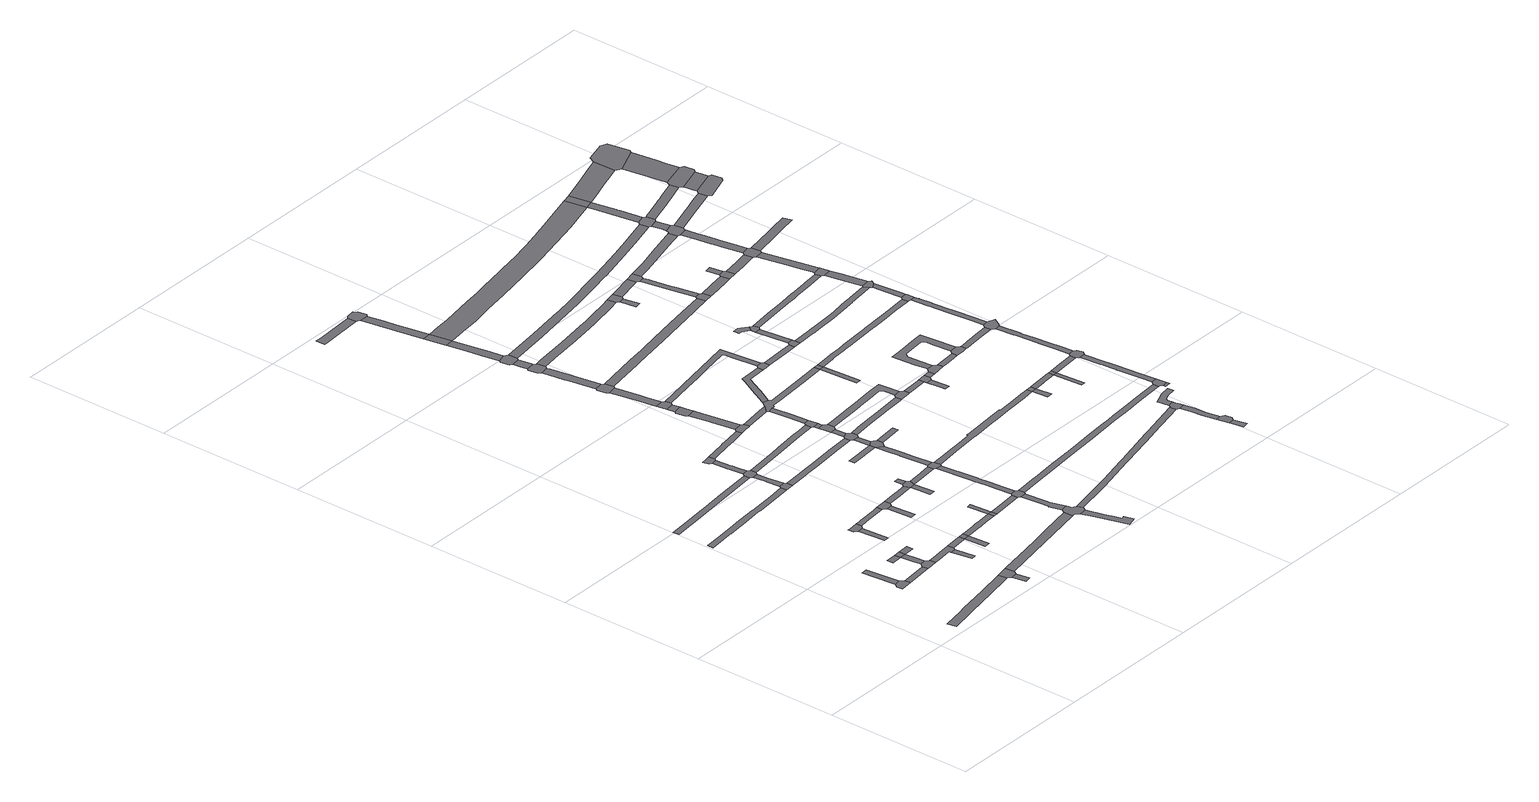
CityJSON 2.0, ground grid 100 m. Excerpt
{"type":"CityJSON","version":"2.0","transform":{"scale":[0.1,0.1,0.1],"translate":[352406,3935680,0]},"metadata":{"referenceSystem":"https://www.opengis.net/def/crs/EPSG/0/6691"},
"CityObjects":{
"road1":{"type":"Road","attributes":{"RoadStructureAttribute.sectionType":"1"},"geometry":[{"type":"MultiSurface","lod":"1","boundaries":[[[0,1,2,3,4,5,6,7,8,9,10]]]}]},
"road2":{"type":"Road","geometry":[{"type":"MultiSurface","lod":"1","boundaries":[[[11,12,13,14,15,16,17]]]}]},
"road3":{"type":"Road","attributes":{"RoadStructureAttribute.sectionType":"1"},"geometry":[{"type":"MultiSurface","lod":"1","boundaries":[[[12,18,19,20,21,13]]]}]},
"road4":{"type":"Road","attributes":{"RoadStructureAttribute.sectionType":"1"},"geometry":[{"type":"MultiSurface","lod":"1","boundaries":[[[16,22,23,24,25,17]]]}]},
"road5":{"type":"Road","attributes":{"RoadStructureAttribute.sectionType":"1"},"geometry":[{"type":"MultiSurface","lod":"1","boundaries":[[[26,27,28,29]]]}]},
"road6":{"type":"Road","geometry":[{"type":"MultiSurface","lod":"1","boundaries":[[[30,31,25,24,32,33,34]]]}]},
"road7":{"type":"Road","attributes":{"RoadStructureAttribute.sectionType":"1"},"geometry":[{"type":"MultiSurface","lod":"1","boundaries":[[[35,31,30,36,37,29]]]}]},
"road8":{"type":"Road","geometry":[{"type":"MultiSurface","lod":"1","boundaries":[[[37,38,26,29]]]}]},
"road9":{"type":"Road","attributes":{"RoadStructureAttribute.sectionType":"1"},"geometry":[{"type":"MultiSurface","lod":"1","boundaries":[[[39,40,41,42]]]}]},
"road10":{"type":"Road","geometry":[{"type":"MultiSurface","lod":"1","boundaries":[[[9,39,42,43,44,45,10]]]}]},
"road11":{"type":"Road","attributes":{"RoadStructureAttribute.sectionType":"1"},"geometry":[{"type":"MultiSurface","lod":"1","boundaries":[[[46,47,48,49,50,51,52,53,54,55,56,57,58,59,60,61,62,63]]]}]},
"road12":{"type":"Road","attributes":{"RoadStructureAttribute.sectionType":"1"},"geometry":[{"type":"MultiSurface","lod":"1","boundaries":[[[64,65,38,37]]]}]},
"road13":{"type":"Road","attributes":{"RoadStructureAttribute.sectionType":"1"},"geometry":[{"type":"MultiSurface","lod":"1","boundaries":[[[66,67,68,69,70,71,72,73,74,75,76,77,78,79,80]]]}]},
"road14":{"type":"Road","geometry":[{"type":"MultiSurface","lod":"1","boundaries":[[[81,82,83,84,34,33,85,86,87,88,89,90]]]}]},
"road15":{"type":"Road","attributes":{"RoadStructureAttribute.sectionType":"1"},"geometry":[{"type":"MultiSurface","lod":"1","boundaries":[[[88,91,92,89]]]}]},
"road16":{"type":"Road","attributes":{"RoadStructureAttribute.sectionType":"1"},"geometry":[{"type":"MultiSurface","lod":"1","boundaries":[[[93,94,95,96]]]}]},
"road17":{"type":"Road","geometry":[{"type":"MultiSurface","lod":"1","boundaries":[[[97,98,99,100,101,93,96,102]]]}]},
"road18":{"type":"Road","attributes":{"RoadStructureAttribute.sectionType":"1"},"geometry":[{"type":"MultiSurface","lod":"1","boundaries":[[[103,104,105,106,81,90]]]}]},
"road19":{"type":"Road","attributes":{"RoadStructureAttribute.sectionType":"1"},"geometry":[{"type":"MultiSurface","lod":"1","boundaries":[[[107,108,109,104]]]}]},
"road20":{"type":"Road","attributes":{"RoadStructureAttribute.sectionType":"1"},"geometry":[{"type":"MultiSurface","lod":"1","boundaries":[[[110,111,112,113,114,115,97,102]]]}]},
"road21":{"type":"Road","geometry":[{"type":"MultiSurface","lod":"1","boundaries":[[[105,104,109,116]]]}]},
"road22":{"type":"Road","attributes":{"RoadStructureAttribute.sectionType":"1"},"geometry":[{"type":"MultiSurface","lod":"1","boundaries":[[[117,118,119,120,121,122,44,43,123,124,125,126]]]}]},
"road23":{"type":"Road","attributes":{"RoadStructureAttribute.sectionType":"1"},"geometry":[{"type":"MultiSurface","lod":"1","boundaries":[[[127,128,129,130,131]]]}]},
"road24":{"type":"Road","geometry":[{"type":"MultiSurface","lod":"1","boundaries":[[[62,132,133,134,135,63]]]}]},
"road25":{"type":"Road","geometry":[{"type":"MultiSurface","lod":"1","boundaries":[[[136,137,112,111,131,130,138]]]}]},
"road26":{"type":"Road","attributes":{"RoadStructureAttribute.sectionType":"1"},"geometry":[{"type":"MultiSurface","lod":"1","boundaries":[[[139,140,141,142,143,144,145,146,135,134]]]}]},
"road27":{"type":"Road","attributes":{"RoadStructureAttribute.sectionType":"1"},"geometry":[{"type":"MultiSurface","lod":"1","boundaries":[[[109,147,148,149,150,151,152,153,154,155,156,116]]]}]},
"road28":{"type":"Road","geometry":[{"type":"MultiSurface","lod":"1","boundaries":[[[66,80,157,143,142,158,159,160,161,162,163]]]}]},
"road29":{"type":"Road","attributes":{"RoadStructureAttribute.sectionType":"1"},"geometry":[{"type":"MultiSurface","lod":"1","boundaries":[[[162,164,165,166,167,168,169,170,171,163]]]}]},
"road30":{"type":"Road","geometry":[{"type":"MultiSurface","lod":"1","boundaries":[[[172,173,174,175,176,168,167,177]]]}]},
"road31":{"type":"Road","attributes":{"RoadStructureAttribute.sectionType":"1"},"geometry":[{"type":"MultiSurface","lod":"1","boundaries":[[[178,179,180,181,136,138,182,183,184,185]]]}]},
"road32":{"type":"Road","geometry":[{"type":"MultiSurface","lod":"1","boundaries":[[[152,151,186,187]]]}]},
"road33":{"type":"Road","attributes":{"RoadStructureAttribute.sectionType":"1"},"geometry":[{"type":"MultiSurface","lod":"1","boundaries":[[[187,188,189,152]]]}]},
"road34":{"type":"Road","geometry":[{"type":"MultiSurface","lod":"1","boundaries":[[[190,191,178,185,192,193]]]}]},
"road35":{"type":"Road","attributes":{"RoadStructureAttribute.sectionType":"1"},"geometry":[{"type":"MultiSurface","lod":"1","boundaries":[[[194,195,196,197,172,177,198,199,200,201,202]]]}]},
"road36":{"type":"Road","attributes":{"RoadStructureAttribute.sectionType":"1"},"geometry":[{"type":"MultiSurface","lod":"1","boundaries":[[[203,187,186,204,205,206]]]}]},
"road37":{"type":"Road","attributes":{"RoadStructureAttribute.sectionType":"1"},"geometry":[{"type":"MultiSurface","lod":"1","boundaries":[[[190,207,208,191]]]}]},
"road38":{"type":"Road","attributes":{"RoadStructureAttribute.sectionType":"1"},"geometry":[{"type":"MultiSurface","lod":"1","boundaries":[[[209,210,211,212,213,214,133,132,215,216,217,218,219,220,221,222,223]]]}]},
"road39":{"type":"Road","attributes":{"RoadStructureAttribute.sectionType":"1"},"geometry":[{"type":"MultiSurface","lod":"1","boundaries":[[[224,225,226,192,227,228,229,230,231,193,192,185]]]}]},
"road40":{"type":"Road","attributes":{"RoadStructureAttribute.sectionType":"1"},"geometry":[{"type":"MultiSurface","lod":"1","boundaries":[[[232,233,234,235,236,161,160,237,238,239,240]]]}]},
"road41":{"type":"Road","geometry":[{"type":"MultiSurface","lod":"1","boundaries":[[[241,242,243,244,245,117,126,246,247,248,249]]]}]},
"road42":{"type":"Road","attributes":{"RoadStructureAttribute.sectionType":"1"},"geometry":[{"type":"MultiSurface","lod":"1","boundaries":[[[250,251,252,253,254,255,256,257,258,249,248,259,260,261,262]]]}]},
"road43":{"type":"Road","attributes":{"RoadStructureAttribute.sectionType":"1"},"geometry":[{"type":"MultiSurface","lod":"1","boundaries":[[[263,264,265,266,267,268,269,270,271,245,244]]]}]},
"road44":{"type":"Road","geometry":[{"type":"MultiSurface","lod":"1","boundaries":[[[272,273,274,275,206,205,267,266]]]}]},
"road45":{"type":"Road","attributes":{"RoadStructureAttribute.sectionType":"1"},"geometry":[{"type":"MultiSurface","lod":"1","boundaries":[[[276,277,278,279,275,274,280,281,282,283,284,285,286]]]}]},
"road46":{"type":"Road","attributes":{"RoadStructureAttribute.sectionType":"1"},"geometry":[{"type":"MultiSurface","lod":"1","boundaries":[[[287,288,289,290]]]}]},
"road47":{"type":"Road","geometry":[{"type":"MultiSurface","lod":"1","boundaries":[[[194,202,291,292,293,294,295,296]]]}]},
"road48":{"type":"Road","attributes":{"RoadStructureAttribute.sectionType":"1"},"geometry":[{"type":"MultiSurface","lod":"1","boundaries":[[[295,297,298,299,300,301,302,296]]]}]},
"road49":{"type":"Road","geometry":[{"type":"MultiSurface","lod":"1","boundaries":[[[228,286,285,303,304,305,306,229]]]}]},
"road50":{"type":"Road","geometry":[{"type":"MultiSurface","lod":"1","boundaries":[[[307,308,309,310,300,299,311,312]]]}]},
"road51":{"type":"Road","attributes":{"RoadStructureAttribute.sectionType":"1"},"geometry":[{"type":"MultiSurface","lod":"1","boundaries":[[[313,314,307,312]]]}]},
"road52":{"type":"Road","geometry":[{"type":"MultiSurface","lod":"1","boundaries":[[[315,316,317,318,314,313,319]]]}]},
"road53":{"type":"Road","attributes":{"RoadStructureAttribute.sectionType":"1"},"geometry":[{"type":"MultiSurface","lod":"1","boundaries":[[[320,321,322,323,306,305,324,325,326,327,290]]]}]},
"road54":{"type":"Road","attributes":{"RoadStructureAttribute.sectionType":"1"},"geometry":[{"type":"MultiSurface","lod":"1","boundaries":[[[316,328,329,330,331,332,317]]]}]},
"road55":{"type":"Road","attributes":{"RoadStructureAttribute.sectionType":"1"},"geometry":[{"type":"MultiSurface","lod":"1","boundaries":[[[333,334,335,336,337,338,339,340,341]]]}]},
"road56":{"type":"Road","geometry":[{"type":"MultiSurface","lod":"1","boundaries":[[[342,343,344,345,331,330,346,347]]]}]},
"road57":{"type":"Road","attributes":{"RoadStructureAttribute.sectionType":"1"},"geometry":[{"type":"MultiSurface","lod":"1","boundaries":[[[348,349,350,287,351,352,353]]]}]},
"road58":{"type":"Road","geometry":[{"type":"MultiSurface","lod":"1","boundaries":[[[354,355,351,287,290,327]]]}]},
"road59":{"type":"Road","attributes":{"RoadStructureAttribute.sectionType":"1"},"geometry":[{"type":"MultiSurface","lod":"1","boundaries":[[[356,357,358,359,360,361,362,363,364,343,342]]]}]},
"road60":{"type":"Road","geometry":[{"type":"MultiSurface","lod":"1","boundaries":[[[293,365,366,367,368,369,294]]]}]},
"road61":{"type":"Road","geometry":[{"type":"MultiSurface","lod":"1","boundaries":[[[370,371,372,373,223,222,353,352]]]}]},
"road62":{"type":"Road","geometry":[{"type":"MultiSurface","lod":"1","boundaries":[[[374,375,376,377,378,379,362,361,380]]]}]},
"road63":{"type":"Road","attributes":{"RoadStructureAttribute.sectionType":"1"},"geometry":[{"type":"MultiSurface","lod":"1","boundaries":[[[381,382,383,384,385,373,372]]]}]},
"road64":{"type":"Road","attributes":{"RoadStructureAttribute.sectionType":"1"},"geometry":[{"type":"MultiSurface","lod":"1","boundaries":[[[386,387,376,375,388,389]]]}]},
"road65":{"type":"Road","geometry":[{"type":"MultiSurface","lod":"1","boundaries":[[[390,391,392,393,394,386,389,395]]]}]},
"road66":{"type":"Road","geometry":[{"type":"MultiSurface","lod":"1","boundaries":[[[396,397,398,399,383,382,400,401]]]}]},
"road67":{"type":"Road","attributes":{"RoadStructureAttribute.sectionType":"1"},"geometry":[{"type":"MultiSurface","lod":"1","boundaries":[[[402,397,396,403,404]]]}]},
"road68":{"type":"Road","geometry":[{"type":"MultiSurface","lod":"1","boundaries":[[[405,406,407,232,240,402,404]]]}]},
"road69":{"type":"Road","attributes":{"RoadStructureAttribute.sectionType":"1"},"geometry":[{"type":"MultiSurface","lod":"1","boundaries":[[[408,409,392,391,410,411,412,413,414]]]}]},
"road70":{"type":"Road","attributes":{"RoadStructureAttribute.sectionType":"1"},"geometry":[{"type":"MultiSurface","lod":"1","boundaries":[[[415,407,406,416,417,418,419,420]]]}]},
"road71":{"type":"Road","geometry":[{"type":"MultiSurface","lod":"1","boundaries":[[[413,421,422,414]]]}]},
"road72":{"type":"Road","attributes":{"RoadStructureAttribute.sectionType":"1"},"geometry":[{"type":"MultiSurface","lod":"1","boundaries":[[[423,424,425,426,355,354]]]}]},
"road73":{"type":"Road","attributes":{"RoadStructureAttribute.sectionType":"1"},"geometry":[{"type":"MultiSurface","lod":"1","boundaries":[[[421,427,428,429,430,431,432,433,434,435,422]]]}]},
"road74":{"type":"Road","geometry":[{"type":"MultiSurface","lod":"1","boundaries":[[[436,437,438,439,440,337,336,441,432,431]]]}]},
"road75":{"type":"Road","attributes":{"RoadStructureAttribute.sectionType":"1"},"geometry":[{"type":"MultiSurface","lod":"1","boundaries":[[[442,443,444,445,446,371,370,447,448,449,450,451,452,453,454]]]}]},
"road76":{"type":"Road","attributes":{"RoadStructureAttribute.sectionType":"1"},"geometry":[{"type":"MultiSurface","lod":"1","boundaries":[[[455,456,457,458,459,460,461,462,463,464,465,466,467,468,315,319]]]}]},
"road77":{"type":"Road","attributes":{"RoadStructureAttribute.sectionType":"1"},"geometry":[{"type":"MultiSurface","lod":"1","boundaries":[[[400,469,470,471,472,473,474,475,476,477,478,479,480,481,482,483,484,485,486,487,488,401]]]}]},
"road78":{"type":"Road","attributes":{"RoadStructureAttribute.sectionType":"1"},"geometry":[{"type":"MultiSurface","lod":"1","boundaries":[[[489,490,491,492,493,494,495,496,497,498,499,500,501,502]]]}]},
"road79":{"type":"Road","attributes":{"RoadStructureAttribute.sectionType":"1"},"geometry":[{"type":"MultiSurface","lod":"1","boundaries":[[[419,503,504,505,506,507,508,509,510,511,512,507,513,514,515,516,496,495,367,366,420]]]}]},
"road80":{"type":"Road","attributes":{"RoadStructureAttribute.sectionType":"1"},"geometry":[{"type":"MultiSurface","lod":"1","boundaries":[[[517,518,519,520,521,522,523,524,525,526,527,528,529,530,531,532,533,242,241]]]}]},
"road81":{"type":"Road","attributes":{"RoadStructureAttribute.sectionType":"1"},"geometry":[{"type":"MultiSurface","lod":"1","boundaries":[[[534,535,536,537,538,539,540,541,542,543,544,545,546,547,548,304,303,549,550,551,552,553,554,555,556,534,557,558,559]]]}]},
"road82":{"type":"Road","attributes":{"RoadStructureAttribute.sectionType":"1"},"geometry":[{"type":"MultiSurface","lod":"1","boundaries":[[[560,561,562,563,564,565,566,567,568,569,570,571,572,573,574,575,576,577,578,374,380]]]}]},
"road83":{"type":"Road","attributes":{"RoadStructureAttribute.sectionType":"1"},"geometry":[{"type":"MultiSurface","lod":"1","boundaries":[[[579,580,581,582,583,584,585,586,587,588,589,590,591,592,593,594,595,596,597,598,599,600,601,602,603,604,605,606,607,273,272]]]}]},
"road84":{"type":"Road","geometry":[{"type":"MultiSurface","lod":"1","boundaries":[[[489,502,608,609,610,463,462]]]}]},
"road85":{"type":"Road","attributes":{"RoadStructureAttribute.sectionType":"1"},"geometry":[{"type":"MultiSurface","lod":"1","boundaries":[[[346,611,612,613,614,615,616,617,618,619,620,621,622,623,624,625,626,627,628,629,630,631,347]]]}]},
"road86":{"type":"Road","geometry":[{"type":"MultiSurface","lod":"1","boundaries":[[[632,480,479,454,453,633,634,635]]]}]},
"road87":{"type":"Road","geometry":[{"type":"MultiSurface","lod":"1","boundaries":[[[513,507,512,636]]]}]},
"road88":{"type":"Road","attributes":{"RoadStructureAttribute.sectionType":"1"},"geometry":[{"type":"MultiSurface","lod":"1","boundaries":[[[637,638,639,632,635]]]}]},
"road89":{"type":"Road","attributes":{"RoadStructureAttribute.sectionType":"1"},"geometry":[{"type":"MultiSurface","lod":"1","boundaries":[[[640,641,610,609,642,643]]]}]},
"road90":{"type":"Road","attributes":{"RoadStructureAttribute.sectionType":"1"},"geometry":[{"type":"MultiSurface","lod":"1","boundaries":[[[644,645,646,647,648,649]]]}]},
"road91":{"type":"Road","geometry":[{"type":"MultiSurface","lod":"1","boundaries":[[[650,651,638,637,644,649,652]]]}]},
"road92":{"type":"Road","attributes":{"RoadStructureAttribute.sectionType":"1"},"geometry":[{"type":"MultiSurface","lod":"1","boundaries":[[[653,654,650,652]]]}]},
"road93":{"type":"Road","geometry":[{"type":"MultiSurface","lod":"1","boundaries":[[[655,656,657,658,640,643]]]}]},
"road94":{"type":"Road","attributes":{"RoadStructureAttribute.sectionType":"1"},"geometry":[{"type":"MultiSurface","lod":"1","boundaries":[[[659,660,661,662,663,664,665,666]]]}]},
"road95":{"type":"Road","attributes":{"RoadStructureAttribute.sectionType":"1"},"geometry":[{"type":"MultiSurface","lod":"1","boundaries":[[[667,658,657,668,669]]]}]},
"road96":{"type":"Road","geometry":[{"type":"MultiSurface","lod":"1","boundaries":[[[654,653,670,671,672,673]]]}]},
"road97":{"type":"Road","geometry":[{"type":"MultiSurface","lod":"1","boundaries":[[[674,535,534,559,675]]]}]},
"road98":{"type":"Road","attributes":{"RoadStructureAttribute.sectionType":"1"},"geometry":[{"type":"MultiSurface","lod":"1","boundaries":[[[676,677,678,679]]]}]},
"road99":{"type":"Road","geometry":[{"type":"MultiSurface","lod":"1","boundaries":[[[680,681,682,666,665,667,669]]]}]},
"road100":{"type":"Road","attributes":{"RoadStructureAttribute.sectionType":"1"},"geometry":[{"type":"MultiSurface","lod":"1","boundaries":[[[683,684,685,686,687,688,689,690,691,692,693,694,695,696,697,698,699,700,701,702,703,704,705,706,707,390,395]]]}]},
"road101":{"type":"Road","geometry":[{"type":"MultiSurface","lod":"1","boundaries":[[[708,709,710,570,569,676,679]]]}]},
"road102":{"type":"Road","attributes":{"function":"3","RoadStructureAttribute.sectionType":"1"},"geometry":[{"type":"MultiSurface","lod":"1","boundaries":[[[413,711,712,713,714,715,716,717,718,719,720,721,722,723,724,725,726,727,728,729,730,731,732,733,734,735,736,737,738,421]]]}]},
"road103":{"type":"Road","attributes":{"RoadStructureAttribute.sectionType":"1"},"geometry":[{"type":"MultiSurface","lod":"1","boundaries":[[[739,740,741,742]]]}]},
"road104":{"type":"Road","attributes":{"RoadStructureAttribute.sectionType":"1"},"geometry":[{"type":"MultiSurface","lod":"1","boundaries":[[[743,744,745,746,747,748,675,559,749,750,751,752]]]}]},
"road105":{"type":"Road","attributes":{"RoadStructureAttribute.sectionType":"1"},"geometry":[{"type":"MultiSurface","lod":"1","boundaries":[[[753,754,671,670,755,756,757,758]]]}]},
"road106":{"type":"Road","geometry":[{"type":"MultiSurface","lod":"1","boundaries":[[[759,760,761,762,742,741]]]}]},
"road107":{"type":"Road","attributes":{"RoadStructureAttribute.sectionType":"1"},"geometry":[{"type":"MultiSurface","lod":"1","boundaries":[[[763,764,762,761,765,766,767,768]]]}]},
"road108":{"type":"Road","attributes":{"RoadStructureAttribute.sectionType":"1"},"geometry":[{"type":"MultiSurface","lod":"1","boundaries":[[[769,770,771,772,709,708,773,774,775]]]}]},
"road109":{"type":"Road","attributes":{"RoadStructureAttribute.sectionType":"1"},"geometry":[{"type":"MultiSurface","lod":"1","boundaries":[[[672,776,777,778,779,780,781,782,783,784,785,786,787,788,789,790,791,792,793,794,795,796,673]]]}]},
"road110":{"type":"Road","geometry":[{"type":"MultiSurface","lod":"1","boundaries":[[[797,526,525,798,768,767,799,800,801,802,803]]]}]},
"road111":{"type":"Road","attributes":{"RoadStructureAttribute.sectionType":"1"},"geometry":[{"type":"MultiSurface","lod":"1","boundaries":[[[804,805,806,752]]]}]},
"road112":{"type":"Road","attributes":{"RoadStructureAttribute.sectionType":"1"},"geometry":[{"type":"MultiSurface","lod":"1","boundaries":[[[807,808,809,810,811,812,813,814,815,816,636,512,817,818,819,820,821,822,823,824,825,826,827,828,829,830,831]]]}]},
"road113":{"type":"Road","geometry":[{"type":"MultiSurface","lod":"1","boundaries":[[[752,806,832,833,743]]]}]},
"road114":{"type":"Road","attributes":{"RoadStructureAttribute.sectionType":"1"},"geometry":[{"type":"MultiSurface","lod":"1","boundaries":[[[802,834,835,836,837,838,839,840,841,842,803]]]}]},
"road115":{"type":"Road","geometry":[{"type":"MultiSurface","lod":"1","boundaries":[[[843,844,845,622,621,846]]]}]},
"road116":{"type":"Road","geometry":[{"type":"MultiSurface","lod":"1","boundaries":[[[757,847,848,849,786,785,850,758]]]}]},
"road117":{"type":"Road","attributes":{"RoadStructureAttribute.sectionType":"1"},"geometry":[{"type":"MultiSurface","lod":"1","boundaries":[[[851,852,853,854,855,856,857,858,859,845,844]]]}]},
"road118":{"type":"Road","geometry":[{"type":"MultiSurface","lod":"1","boundaries":[[[856,855,860,861,769,775]]]}]},
"road119":{"type":"Road","attributes":{"RoadStructureAttribute.sectionType":"1"},"geometry":[{"type":"MultiSurface","lod":"1","boundaries":[[[862,863,864,865,866,833,832,867,868,869]]]}]},
"road120":{"type":"Road","attributes":{"RoadStructureAttribute.sectionType":"1"},"geometry":[{"type":"MultiSurface","lod":"1","boundaries":[[[655,870,871,872,873,874,875,876,877,878,879,880,881,882,883,884,885,886,887,888,889,890,891,656]]]}]},
"road121":{"type":"Road","geometry":[{"type":"MultiSurface","lod":"1","boundaries":[[[592,591,892,893,894,895,896]]]}]},
"road122":{"type":"Road","attributes":{"RoadStructureAttribute.sectionType":"1"},"geometry":[{"type":"MultiSurface","lod":"1","boundaries":[[[897,898,894,893]]]}]},
"road123":{"type":"Road","attributes":{"RoadStructureAttribute.sectionType":"1"},"geometry":[{"type":"MultiSurface","lod":"1","boundaries":[[[899,900,901,902,903,904,905,906,907,843,846]]]}]},
"road124":{"type":"Road","attributes":{"RoadStructureAttribute.sectionType":"1"},"geometry":[{"type":"MultiSurface","lod":"1","boundaries":[[[908,909,910,911,912,913,914,915,681,680,916,917,918,919,920,921,922,923]]]}]},
"road125":{"type":"Road","attributes":{"RoadStructureAttribute.sectionType":"1"},"geometry":[{"type":"MultiSurface","lod":"1","boundaries":[[[924,925,926,927,928,849,848,929,930,931,932,933,934]]]}]},
"road126":{"type":"Road","attributes":{"RoadStructureAttribute.sectionType":"1"},"geometry":[{"type":"MultiSurface","lod":"1","boundaries":[[[895,935,936,937,938,939,940,941,942,943,944,945,946,947,948,949,950,951,896]]]}]},
"road127":{"type":"Road","geometry":[{"type":"MultiSurface","lod":"1","boundaries":[[[942,941,952,953,954,955,862,869]]]}]},
"road128":{"type":"Road","geometry":[{"type":"MultiSurface","lod":"1","boundaries":[[[956,957,904,903,958,959]]]}]},
"road129":{"type":"Road","attributes":{"RoadStructureAttribute.sectionType":"1"},"geometry":[{"type":"MultiSurface","lod":"1","boundaries":[[[960,961,962,963,964,965,966,967,955,954,968,969,970,971,972,973,974,975,976]]]}]},
"road130":{"type":"Road","attributes":{"RoadStructureAttribute.sectionType":"1"},"geometry":[{"type":"MultiSurface","lod":"1","boundaries":[[[977,978,957,956]]]}]},
"road131":{"type":"Road","attributes":{"RoadStructureAttribute.sectionType":"1"},"geometry":[{"type":"MultiSurface","lod":"1","boundaries":[[[979,980,981,982,983,984,985,986,987,988,989,990,861,860]]]}]},
"road132":{"type":"Road","geometry":[{"type":"MultiSurface","lod":"1","boundaries":[[[991,992,993,994,995,934,933,960,976]]]}]},
"road133":{"type":"Road","attributes":{"RoadStructureAttribute.sectionType":"1"},"geometry":[{"type":"MultiSurface","lod":"1","boundaries":[[[996,997,998,999,1000,1001,1002,1003,995,994,1004,1005,1006,1007,1008,1009,1010,1011,1012,1013,1014,1015,1016,1017]]]}]},
"road134":{"type":"Road","attributes":{"RoadStructureAttribute.sectionType":"1"},"geometry":[{"type":"MultiSurface","lod":"1","boundaries":[[[1018,1019,1020,1021,1022,1023,1024,1025,1026,959,958]]]}]},
"road135":{"type":"Road","geometry":[{"type":"MultiSurface","lod":"1","boundaries":[[[1016,1027,1028,1029,831,830,1030,1017]]]}]},
"road136":{"type":"Road","attributes":{"RoadStructureAttribute.sectionType":"1"},"geometry":[{"type":"MultiSurface","lod":"1","boundaries":[[[1031,1032,1033,1029,1028,1034,1035]]]}]},
"road137":{"type":"Road","geometry":[{"type":"MultiSurface","lod":"1","boundaries":[[[880,1031,1035,1036,1037,1038,881]]]}]},
"road138":{"type":"Road","attributes":{"RoadStructureAttribute.sectionType":"1"},"geometry":[{"type":"MultiSurface","lod":"1","boundaries":[[[1039,1038,1037,1040,1041,1042,1043,1044]]]}]},
"road139":{"type":"Road","geometry":[{"type":"MultiSurface","lod":"1","boundaries":[[[1043,1045,1046,1047,1048,908,923,1044]]]}]},
"road140":{"type":"Road","attributes":{"RoadStructureAttribute.sectionType":"1"},"geometry":[{"type":"MultiSurface","lod":"1","boundaries":[[[1049,1050,1051,1052,1047,1046,1053,1054,1055,1056]]]}]},
"road141":{"type":"Road","geometry":[{"type":"MultiSurface","lod":"1","boundaries":[[[1023,1022,1049,1056,1057,1058,1059,1060]]]}]},
"road142":{"type":"Road","attributes":{"RoadStructureAttribute.sectionType":"1"},"geometry":[{"type":"MultiSurface","lod":"1","boundaries":[[[1059,1061,1062,1063,1064,1065,1066,1067,1068,1069,1070,1071,1072,1073,1060]]]}]},
"road143":{"type":"Road","geometry":[{"type":"MultiSurface","lod":"1","boundaries":[[[1074,1075,1076,1077,1078,985,984,1067,1066,1079,1080]]]}]},
"road144":{"type":"Road","attributes":{"RoadStructureAttribute.sectionType":"1"},"geometry":[{"type":"MultiSurface","lod":"1","boundaries":[[[1081,1082,1083,1084,1085,1077,1076]]]}]},
"road145":{"type":"Road","geometry":[{"type":"MultiSurface","lod":"1","boundaries":[[[1083,1082,1086,1087,1088,1089,694,693]]]}]},
"road146":{"type":"Road","attributes":{"RoadStructureAttribute.sectionType":"1"},"geometry":[{"type":"MultiSurface","lod":"1","boundaries":[[[722,1090,1091,1092,1089,1088,1093,1094,1095,1096,1097]]]}]},
"road147":{"type":"Road","geometry":[{"type":"MultiSurface","lod":"1","boundaries":[[[723,722,1097,1098]]]}]},
"road148":{"type":"Road","attributes":{"RoadStructureAttribute.sectionType":"1"},"geometry":[{"type":"MultiSurface","lod":"1","boundaries":[[[1099,1100,1101,1058,1057,1102,1103,1104,1105,1106]]]}]},
"road149":{"type":"Road","attributes":{"RoadStructureAttribute.sectionType":"1"},"geometry":[{"type":"MultiSurface","lod":"1","boundaries":[[[1107,1108,1109,1110,1111,1112,1113,1114,1115,1116,1117,1074,1080]]]}]},
"road150":{"type":"Road","attributes":{"RoadStructureAttribute.sectionType":"1"},"geometry":[{"type":"MultiSurface","lod":"1","boundaries":[[[1118,1119,1120,1121,1122,1123,1087,1086,1124,1125,1126,1127,1128,1129]]]}]},
"road151":{"type":"Road","attributes":{"function":"3","RoadStructureAttribute.sectionType":"1"},"geometry":[{"type":"MultiSurface","lod":"1","boundaries":[[[1097,1130,1131,1132,1133,1134,1135,1136,1098]]]}]},
"road152":{"type":"Road","geometry":[{"type":"MultiSurface","lod":"1","boundaries":[[[1137,1138,1139,1140,1141,1142,1112,1111]]]}]},
"road153":{"type":"Road","attributes":{"function":"3","RoadStructureAttribute.sectionType":"1"},"geometry":[{"type":"MultiSurface","lod":"1","boundaries":[[[1143,1144,1145,1146,1147,1142,1141]]]}]},
"road154":{"type":"Road","geometry":[{"type":"MultiSurface","lod":"1","boundaries":[[[1128,1145,1144,1148,1149,1150,1151,1129]]]}]},
"road155":{"type":"Road","attributes":{"function":"3","RoadStructureAttribute.sectionType":"1"},"geometry":[{"type":"MultiSurface","lod":"1","boundaries":[[[1152,1153,1154,1155,1151,1150,1156,1157,1158,1159]]]}]},
"road156":{"type":"Road","geometry":[{"type":"MultiSurface","lod":"1","boundaries":[[[1160,1161,1162,1163,1134,1133,1152,1159]]]}]}
},
"vertices":[
[633,204,0],[416,163,0],[376,156,0],[216,127,0],[232,68,0],[395,98,0],[426,104,0],[644,144,0],[814,176,0],[835,180,0],[824,239,0],
[428,633,0],[415,646,0],[373,640,0],[354,614,0],[359,574,0],[442,583,0],[437,623,0],
[392,853,0],[390,873,0],[348,868,0],[357,789,0],
[546,594,0],[551,595,0],[627,603,0],[623,642,0],
[622,848,0],[547,844,0],[549,801,0],[624,805,0],
[681,673,0],[641,666,0],[672,607,0],[707,611,0],[703,652,0],
[634,724,0],[674,742,0],[668,808,0],
[666,851,0],
[860,163,0],[876,72,0],[921,80,0],[905,171,0],
[921,196,0],[910,255,0],[869,247,0],
[679,1824,0],[491,1806,0],[488,1806,0],[352,1793,0],[290,1787,0],[131,1771,0],[22,1761,0],[22,1718,0],[134,1731,0],[209,1738,0],[209,1736,0],[294,1745,0],[334,1749,0],[496,1766,0],[523,1768,0],[681,1784,0],[793,1795,0],[789,1836,0],
[743,813,0],[740,855,0],
[759,2087,0],[706,2081,0],[511,2060,0],[387,2046,0],[380,2045,0],[261,2032,0],[253,2031,0],[102,2015,0],[7,2005,0],[12,1965,0],[267,1992,0],[390,2006,0],[516,2020,0],[713,2041,0],[763,2047,0],
[897,675,0],[843,668,0],[842,668,0],[746,656,0],[751,616,0],[848,628,0],[852,628,0],[854,614,0],[890,619,0],[902,635,0],
[876,476,0],[912,482,0],
[695,1177,0],[712,998,0],[749,1001,0],[734,1181,0],
[752,1243,0],[687,1236,0],[669,1235,0],[673,1196,0],[695,1178,0],[756,1205,0],
[1014,647,0],[1018,647,0],[1015,687,0],[1010,687,0],
[1030,504,0],[1070,507,0],[1058,651,0],
[811,1210,0],[972,1226,0],[969,1264,0],[934,1261,0],[807,1248,0],[787,1246,0],
[1054,691,0],
[1613,385,0],[1525,369,0],[1381,342,0],[1273,322,0],[1152,300,0],[930,259,0],[1161,240,0],[1276,261,0],[1391,283,0],[1616,324,0],
[1010,1040,0],[1053,1044,0],[1037,1183,0],[1034,1211,0],[995,1206,0],
[855,1802,0],[851,1841,0],[839,1855,0],[799,1850,0],
[1051,1272,0],[1011,1269,0],[1055,1234,0],
[839,1859,0],[829,1948,0],[828,1951,0],[819,2039,0],[779,2035,0],[789,1948,0],[789,1944,0],[799,1854,0],
[1089,654,0],[1162,662,0],[1196,665,0],[1244,669,0],[1327,677,0],[1323,717,0],[1239,709,0],[1193,705,0],[1158,702,0],[1085,694,0],
[771,2041,0],[819,2040,0],[830,2053,0],[832,2055,0],[828,2095,0],[811,2107,0],[772,2103,0],
[803,2183,0],[801,2209,0],[800,2216,0],[789,2323,0],[749,2315,0],[760,2210,0],[762,2197,0],[763,2187,0],
[793,2379,0],[764,2374,0],[723,2367,0],[722,2367,0],[733,2328,0],[800,2340,0],
[1250,1294,0],[1188,1287,0],[1164,1285,0],[1164,1284,0],[1158,1244,0],[1190,1248,0],[1249,1253,0],[1269,1255,0],
[1357,680,0],[1353,720,0],
[1339,865,0],[1309,862,0],
[1303,1318,0],[1264,1312,0],[1309,1261,0],[1318,1300,0],
[1118,2437,0],[1021,2420,0],[955,2409,0],[940,2406,0],[813,2342,0],[961,2369,0],[981,2373,0],[1026,2380,0],[1125,2398,0],
[1392,724,0],[1396,684,0],[1574,701,0],[1570,741,0],
[1299,1371,0],[1260,1368,0],
[1290,1884,0],[1152,1870,0],[1083,1863,0],[1044,1860,0],[984,1854,0],[856,1842,0],[858,1802,0],[988,1814,0],[1008,1816,0],[1087,1823,0],[1104,1825,0],[1155,1830,0],[1294,1844,0],[1454,1859,0],[1454,1899,0],
[1282,1118,0],[1322,1121,0],[1316,1180,0],[1363,1266,0],[1514,1281,0],[1510,1322,0],[1397,1308,0],[1385,1307,0],
[1424,2168,0],[1358,2160,0],[1300,2154,0],[1130,2132,0],[1066,2124,0],[1072,2085,0],[1134,2092,0],[1304,2114,0],[1426,2129,0],
[1726,335,0],[1713,373,0],[1687,389,0],[1677,424,0],[1628,411,0],[1632,327,0],[1657,311,0],[1660,303,0],[1710,309,0],
[1813,23,0],[1795,90,0],[1775,85,0],[1761,131,0],[1757,147,0],[1747,182,0],[1739,208,0],[1733,231,0],[1721,273,0],[1684,228,0],[1697,185,0],[1738,47,0],[1749,6,0],
[1653,508,0],[1648,523,0],[1645,549,0],[1630,692,0],[1589,688,0],[1605,544,0],[1608,515,0],[1613,498,0],[1604,496,0],
[1643,707,0],[1638,747,0],[1623,760,0],[1582,756,0],
[1553,1039,0],[1556,1012,0],[1564,935,0],[1572,857,0],[1614,843,0],[1604,939,0],[1596,1016,0],[1596,1019,0],[1593,1050,0],[1569,1270,0],[1528,1274,0],
[1481,1735,0],[1273,1719,0],[1276,1679,0],[1485,1696,0],
[1168,2406,0],[1201,2410,0],[1211,2412,0],[1205,2452,0],[1189,2463,0],[1130,2454,0],
[1155,2662,0],[1145,2718,0],[1136,2772,0],[1077,2762,0],[1096,2652,0],[1103,2611,0],
[1579,1283,0],[1574,1326,0],[1564,1334,0],[1522,1334,0],
[1062,2849,0],[1051,2835,0],[1050,2833,0],[1061,2774,0],[1128,2821,0],[1121,2860,0],
[1112,2912,0],[1053,2902,0],
[1116,2968,0],[1100,2980,0],[1041,2970,0],[1047,2935,0],[1124,2929,0],
[1496,1595,0],[1502,1532,0],[1503,1526,0],[1520,1363,0],[1550,1462,0],[1543,1536,0],[1537,1589,0],[1529,1665,0],
[1082,3083,0],[1076,3122,0],[1047,3289,0],[988,3279,0],[1017,3112,0],
[364,4905,0],[386,4906,0],[486,4912,0],[677,4923,0],[673,4984,0],[502,4973,0],[483,4972,0],[408,4968,0],[361,4965,0],
[1032,3377,0],[973,3368,0],[961,3351,0],[973,3292,0],[1059,3306,0],[1049,3365,0],
[1473,1826,0],[1472,1826,0],[1480,1747,0],[1519,1762,0],[1510,1845,0],[1472,1845,0],
[1559,1699,0],[1555,1739,0],
[1031,3386,0],[1004,3539,0],[1002,3554,0],[997,3581,0],[974,3716,0],[970,3737,0],[912,3723,0],[937,3573,0],[942,3544,0],
[1386,2437,0],[1395,2438,0],[1438,2485,0],[1384,2477,0],[1226,2455,0],
[1529,1868,0],[1527,1908,0],[1503,1927,0],[1464,1913,0],
[972,3813,0],[956,3825,0],[895,3819,0],[883,3803,0],[894,3744,0],[910,3731,0],[982,3753,0],
[1497,1988,0],[1495,2004,0],[1455,2000,0],[1456,1987,0],[1464,1917,0],
[878,3914,0],[887,3862,0],[952,3841,0],[937,3924,0],
[945,3999,0],[920,4017,0],[863,4001,0],[851,3985,0],[862,3926,0],[949,3940,0],
[1487,2091,0],[1446,2087,0],[1452,2033,0],[1453,2023,0],[1514,2028,0],[1510,2072,0],
[1442,2118,0],[1485,2107,0],[1483,2122,0],
[1478,2178,0],[1476,2189,0],[1436,2184,0],
[826,4209,0],[841,4124,0],[901,4136,0],[888,4209,0],[886,4217,0],[862,4354,0],[802,4348,0],
[1424,2303,0],[1474,2209,0],[1465,2304,0],[1451,2432,0],[1450,2438,0],[1411,2427,0],
[834,4503,0],[774,4498,0],
[1599,1703,0],[1723,1716,0],[1719,1756,0],[1622,1746,0],
[832,4512,0],[807,4663,0],[797,4721,0],[783,4803,0],[764,4912,0],[704,4911,0],[730,4756,0],[738,4710,0],[743,4680,0],
[777,4927,0],[766,4986,0],[750,4998,0],[748,5009,0],[689,4998,0],[688,4923,0],
[1894,1947,0],[1814,1939,0],[1790,1936,0],[1721,1929,0],[1600,1917,0],[1604,1877,0],[1698,1887,0],[1813,1898,0],[1818,1899,0],[1864,1903,0],[1989,1916,0],[2000,1917,0],[1996,1957,0],
[1321,2965,0],[1324,2965,0],[1441,2987,0],[1543,3006,0],[1721,3038,0],[1736,3026,0],[1742,2972,0],[1759,2804,0],[1799,2809,0],[1780,2995,0],[1770,3088,0],[1537,3045,0],[1447,3029,0],[1318,3005,0],
[1553,2031,0],[1641,2040,0],[1729,2049,0],[1782,2055,0],[1798,2056,0],[1865,2063,0],[1984,2075,0],[2007,2056,0],[2009,2035,0],[2010,2026,0],[2015,1980,0],[2060,1985,0],[2056,2026,0],[2054,2042,0],[2045,2127,0],[1949,2117,0],[1831,2105,0],[1778,2100,0],[1710,2093,0],[1555,2077,0],
[1745,2789,0],[1593,2780,0],[1578,2750,0],[1514,2622,0],[1502,2597,0],[1492,2577,0],[1464,2521,0],[1502,2512,0],[1513,2532,0],[1554,2611,0],[1560,2622,0],[1619,2741,0],[1638,2742,0],[1748,2749,0],
[1468,2440,0],[1475,2452,0],[1546,2458,0],[1789,2480,0],[1960,2496,0],[1971,2314,0],[1976,2235,0],[2011,2237,0],[2003,2362,0],[1994,2499,0],[1956,2536,0],[1786,2520,0],[1529,2496,0],[1513,2495,0],
[1951,380,0],[1985,387,0],[2277,457,0],[2293,461,0],[2606,536,0],[2630,541,0],[2633,542,0],[2829,589,0],[2920,611,0],[2911,650,0],[2631,583,0],[2597,575,0],[2284,499,0],[2270,496,0],[2047,443,0],[1984,428,0],[1828,396,0],
[2546,1383,0],[2542,1421,0],[2485,1415,0],[2350,1402,0],[2265,1394,0],[2264,1403,0],[2150,1392,0],[2126,1390,0],[1952,1373,0],[1929,1371,0],[1930,1361,0],[1923,1360,0],[1808,1349,0],[1747,1343,0],[1686,1337,0],[1748,1305,0],[1938,1323,0],[1957,1325,0],[2154,1344,0],[2155,1344,0],[2294,1358,0],[2355,1364,0],[2464,1375,0],[2556,1276,0],[2596,1280,0],[2586,1385,0],
[1128,3774,0],[1148,3777,0],[1259,3792,0],[1283,3795,0],[1422,3817,0],[1537,3835,0],[1599,3847,0],[1681,3862,0],[1726,3871,0],[1796,3886,0],[1783,3945,0],[1724,3932,0],[1713,3930,0],[1616,3911,0],[1527,3894,0],[1458,3883,0],[1251,3851,0],[1119,3834,0],[1018,3820,0],
[1786,722,0],[1933,737,0],[1967,741,0],[2146,759,0],[2266,772,0],[2334,779,0],[2532,799,0],[2590,805,0],[2634,810,0],[2652,811,0],[2708,817,0],[2878,833,0],[3056,850,0],[3052,890,0],[2874,873,0],[2770,863,0],[2704,857,0],[2676,854,0],[2634,850,0],[2586,845,0],[2528,839,0],[2360,822,0],[2330,819,0],[2273,813,0],[2160,801,0],[2142,799,0],[1962,781,0],[1840,768,0],[1782,762,0],
[1784,2752,0],[1816,2754,0],[1813,2794,0],
[1217,3333,0],[1256,3340,0],[1447,3373,0],[1506,3383,0],[1513,3385,0],[1635,3406,0],[1827,3439,0],[2001,3469,0],[2018,3472,0],[2030,3474,0],[2136,3493,0],[2126,3551,0],[2010,3532,0],[1893,3512,0],[1815,3498,0],[1625,3465,0],[1516,3446,0],[1472,3438,0],[1437,3432,0],[1347,3417,0],[1247,3399,0],
[2083,1966,0],[2054,1922,0],[2069,1924,0],[2087,1926,0],
[1990,2539,0],
[2235,1939,0],[2232,1978,0],[2220,1977,0],
[2061,2809,0],[1980,2805,0],[1983,2765,0],[2063,2769,0],
[2237,1919,0],[2245,1833,0],[2248,1794,0],[2288,1797,0],[2286,1819,0],[2277,1922,0],
[2292,1984,0],[2259,1980,0],[2296,1945,0],
[2343,1950,0],[2339,1989,0],
[2118,2772,0],[2116,2812,0],[2114,2829,0],[2074,2825,0],
[2031,3144,0],[2015,3158,0],[1975,3155,0],[1979,3115,0],[1982,3115,0],[2000,3116,0],[2044,3082,0],[2069,3113,0],
[2048,3047,0],[2104,2915,0],[2089,3052,0],
[2438,1961,0],[2431,1999,0],[2408,2018,0],[2359,2013,0],
[2560,1423,0],[2582,1425,0],
[1814,3874,0],[1832,3766,0],[1872,3773,0],[1853,3883,0],
[2100,3066,0],[2095,3106,0],[2080,3104,0],
[1232,3980,0],[1510,4024,0],[1651,4049,0],[1760,4073,0],[1823,4086,0],[1989,4122,0],[1990,4122,0],[2230,4179,0],[2371,4216,0],[2560,4271,0],[2569,4274,0],[2561,4334,0],[2355,4274,0],[2216,4237,0],[1977,4181,0],[1968,4179,0],[1925,4170,0],[1810,4145,0],[1750,4132,0],[1667,4114,0],[1639,4108,0],[1515,4086,0],[1499,4083,0],[1334,4057,0],[1223,4039,0],
[1864,3900,0],[1851,3960,0],[1839,3957,0],
[982,4371,0],[1124,4390,0],[1269,4416,0],[1449,4449,0],[1679,4490,0],[1722,4498,0],[1831,4517,0],[1898,4532,0],[2191,4601,0],[2282,4623,0],[2436,4668,0],[2515,4690,0],[2488,4839,0],[2197,4757,0],[2110,4733,0],[2080,4724,0],[1995,4703,0],[1976,4699,0],[1919,4686,0],[1832,4667,0],[1669,4636,0],[1644,4631,0],[1538,4612,0],[1454,4598,0],[1368,4582,0],[1257,4565,0],[1025,4527,0],[930,4515,0],
[3014,180,0],[3056,188,0],[3037,280,0],[2996,271,0],
[2766,1441,0],[2758,1441,0],[2738,1439,0],[2738,1440,0],[2708,1437,0],[2641,1431,0],[2641,1390,0],[2657,1392,0],[2657,1394,0],[2769,1405,0],
[2532,2009,0],[2471,2004,0],[2473,1965,0],[2545,1972,0],[2586,1976,0],[2583,2014,0],
[3054,305,0],[3046,346,0],[3021,363,0],[2979,355,0],
[2957,522,0],[2961,448,0],[3002,455,0],[2999,530,0],[2984,606,0],[2942,598,0],
[2033,4000,0],[2019,3997,0],[1898,3970,0],[1891,3968,0],[2014,3934,0],[2032,3938,0],[2046,3942,0],
[2408,2021,0],[2400,2100,0],[2391,2186,0],[2391,2194,0],[2410,2218,0],[2442,2221,0],[2562,2232,0],[2585,2213,0],[2590,2160,0],[2602,2038,0],[2652,2043,0],[2649,2073,0],[2638,2183,0],[2628,2289,0],[2566,2283,0],[2565,2283,0],[2417,2268,0],[2334,2260,0],[2338,2221,0],[2351,2092,0],[2358,2022,0],
[2919,652,0],[2937,601,0],[2979,629,0],[2976,646,0],[2973,661,0],[2970,677,0],[2930,669,0],
[2785,1206,0],[2815,1209,0],[2799,1407,0],
[2856,2620,0],[2746,2608,0],[2655,2600,0],[2487,2585,0],[2484,2585,0],[2476,2584,0],[2264,2565,0],[2215,2560,0],[2131,2553,0],[2099,2550,0],[2093,2509,0],[2092,2512,0],[2102,2513,0],[2105,2513,0],[2216,2524,0],[2226,2524,0],[2226,2522,0],[2283,2527,0],[2488,2546,0],[2544,2551,0],[2587,2555,0],[2654,2561,0],[2744,2569,0],[2876,2581,0],[2872,2621,0],
[2799,1408,0],[2796,1444,0],
[2963,710,0],[2972,728,0],[3012,744,0],[3072,754,0],[3076,755,0],[3069,794,0],[3001,783,0],[2914,748,0],[2915,746,0],
[2189,3564,0],[2174,3571,0],[2134,3569,0],[2200,3504,0],
[2648,1981,0],[2679,1985,0],[2675,2023,0],[2587,2019,0],
[2146,3723,0],[2138,3764,0],[2115,3886,0],[2111,3904,0],[2105,3937,0],[2067,3929,0],[2069,3917,0],[2077,3879,0],[2100,3756,0],
[2113,3957,0],[2100,4015,0],
[2996,1466,0],[2975,1464,0],[2859,1452,0],[2854,1452,0],[2854,1450,0],[2904,1418,0],[2904,1416,0],[2997,1426,0],
[2150,2774,0],[2233,2779,0],[2265,2781,0],[2304,2784,0],[2459,2795,0],[2635,2820,0],[2646,2821,0],[2657,2823,0],[2659,2823,0],[2836,2848,0],[2854,2850,0],[2835,2887,0],[2658,2864,0],[2651,2863,0],[2648,2862,0],[2596,2855,0],[2517,2844,0],[2461,2836,0],[2340,2827,0],[2264,2821,0],[2241,2819,0],[2150,2814,0],
[3063,850,0],[3078,837,0],[3119,842,0],[3111,917,0],[3071,913,0],
[3080,820,0],[3121,824,0],
[2211,3506,0],[2217,3507,0],[2370,3533,0],[2402,3539,0],[2414,3541,0],[2403,3600,0],[2393,3599,0],[2377,3596,0],[2200,3565,0],
[2766,3188,0],[2662,3176,0],[2643,3173,0],[2545,3161,0],[2516,3158,0],[2409,3145,0],[2307,3132,0],[2294,3131,0],[2298,3091,0],[2299,3091,0],[2421,3106,0],[2486,3114,0],[2521,3118,0],[2660,3135,0],[2661,3135,0],[2776,3149,0],
[2883,2046,0],[2862,2044,0],[2744,2031,0],[2742,2031,0],[2693,2025,0],[2696,1986,0],[2788,1996,0],[2833,2000,0],[2888,2006,0],[2933,2010,0],[2929,2050,0],
[3101,1007,0],[3088,1128,0],[3083,1178,0],[3076,1249,0],[3073,1274,0],[3059,1403,0],[3059,1410,0],[3018,1408,0],[3033,1268,0],[3034,1262,0],[3036,1242,0],[3037,1243,0],[3044,1174,0],[3046,1159,0],[3044,1159,0],[3048,1126,0],[3062,990,0],
[3078,1434,0],[3067,1473,0],[3048,1484,0],[3008,1481,0],
[2456,3625,0],[2416,3616,0],[2479,3552,0],[2468,3612,0],
[2958,1990,0],[2971,1867,0],[2972,1861,0],[2983,1751,0],[2985,1735,0],[2993,1664,0],[2991,1664,0],[2999,1581,0],[3042,1553,0],[3031,1671,0],[3023,1738,0],[3022,1748,0],[3021,1748,0],[3010,1848,0],[3012,1848,0],[3010,1871,0],[2996,1996,0],
[2441,3711,0],[2401,3706,0],
[2189,3974,0],[2246,3987,0],[2389,4024,0],[2526,4061,0],[2568,4072,0],[2599,4080,0],[2584,4138,0],[2563,4133,0],[2556,4131,0],[2373,4082,0],[2232,4045,0],[2125,4021,0],
[3011,2014,0],[3015,2019,0],[3037,2060,0],[2986,2079,0],[2948,2074,0],
[2909,2469,0],[2909,2465,0],[2910,2457,0],[2910,2454,0],[2908,2454,0],[2923,2316,0],[2931,2243,0],[2939,2159,0],[2973,2209,0],[2969,2247,0],[2960,2329,0],[2960,2333,0],[2948,2445,0],[2946,2463,0],[2948,2463,0],[2947,2469,0],[2946,2481,0],[2939,2544,0],[2939,2550,0],[2937,2549,0],[2934,2578,0],[2898,2574,0],
[2535,3562,0],[2571,3568,0],[2601,3573,0],[2667,3585,0],[2688,3589,0],[2678,3648,0],[2667,3646,0],[2641,3642,0],[2590,3633,0],
[2928,2635,0],[2927,2641,0],[2884,2637,0],[2881,2582,0],
[2870,2837,0],[2877,2739,0],[2882,2657,0],[2925,2665,0],[2903,2859,0],
[2920,2891,0],[2903,2902,0],[2843,2895,0],
[2815,3035,0],[2876,3039,0],[2874,3045,0],[2871,3060,0],[2853,3150,0],[2794,3138,0],
[2849,3169,0],[2840,3215,0],[2781,3203,0],[2772,3194,0],
[2705,3577,0],[2744,3383,0],[2763,3292,0],[2778,3217,0],[2837,3228,0],[2837,3231,0],[2823,3300,0],[2764,3586,0],
[2772,3604,0],[2764,3664,0],[2748,3676,0],[2689,3665,0],
[2737,3743,0],[2715,3868,0],[2712,3888,0],[2695,3987,0],[2692,4004,0],[2678,4085,0],[2619,4075,0],[2623,4051,0],[2633,3993,0],[2653,3875,0],[2656,3857,0],[2669,3782,0],[2685,3688,0],
[2678,4172,0],[2674,4175,0],[2663,4183,0],[2604,4166,0],[2595,4142,0],[2676,4096,0],[2688,4112,0],
[2659,4206,0],[2645,4281,0],[2587,4265,0],[2598,4201,0],[2600,4191,0],
[2658,4297,0],[2648,4357,0],[2630,4368,0],[2572,4352,0],
[2522,4650,0],[2542,4529,0],[2542,4528,0],[2605,4521,0],[2602,4536,0],[2601,4544,0],[2585,4638,0],[2573,4708,0],
[2546,4854,0],
[3142,3735,0],[3021,3712,0],[2971,3703,0],[2946,3637,0],[2984,3644,0],[3020,3651,0],[3031,3653,0],[3155,3676,0],
[2740,4129,0],[2869,4169,0],[2877,4172,0],[2899,4179,0],[3058,4229,0],[3046,4287,0],[3027,4282,0],[2960,4261,0],[2866,4231,0],[2851,4227,0],[2764,4199,0],
[2875,4431,0],[2854,4424,0],[2832,4418,0],[2821,4414,0],[2685,4369,0],[2676,4366,0],[2675,4303,0],[2839,4356,0],[2843,4358,0],[2895,4375,0],[3023,4417,0],[3010,4475,0],
[2680,4743,0],[2771,4773,0],[2875,4807,0],[2935,4827,0],[2931,4981,0],[2837,4950,0],[2746,4920,0],
[3079,4211,0],[3248,4270,0],[3263,4291,0],[3254,4357,0],[3234,4366,0],[3062,4311,0],
[3226,4412,0],[3218,4453,0],[3045,4399,0],[3053,4357,0],[3057,4335,0],
[3236,4477,0],[3226,4540,0],[3200,4556,0],[3027,4506,0],
[2976,4803,0],[3001,4658,0],[3008,4615,0],[3019,4551,0],[3191,4615,0],[3186,4646,0],[3176,4714,0],[3151,4879,0],
[3167,4902,0],[3140,5049,0],[3097,5066,0],[2954,5025,0]
]}
